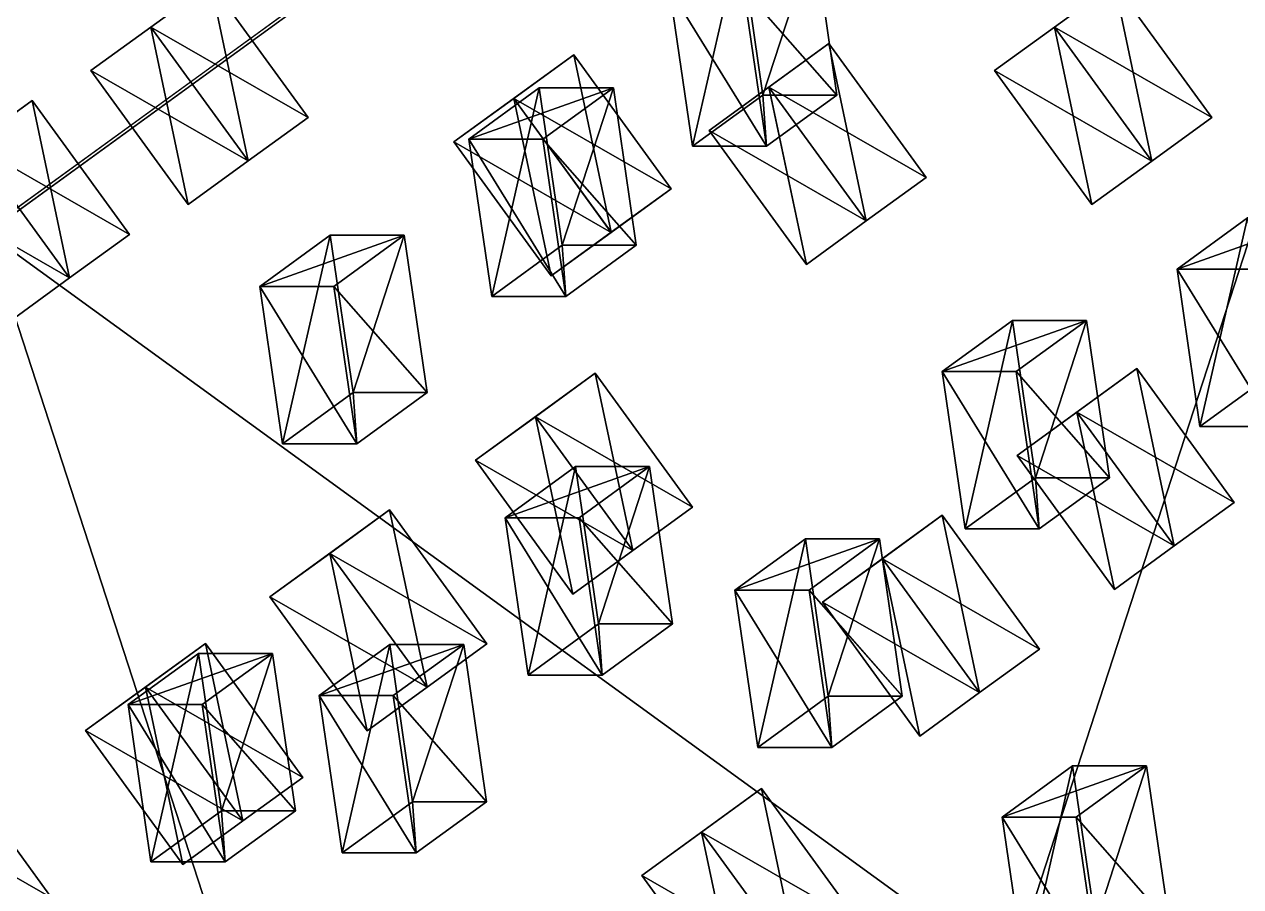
# Model space of a CAD drawing. Header units: metres. Extents: x -324 to 324, y -310 to 311.
# Drawn here: x 164.2 to 237.7, y 78.1 to 130.2 of the extents above; entities that cross this region are included whole.
import ezdxf

# ---------------------------------------------------------------- set-up
doc = ezdxf.new("R2010")
doc.units = ezdxf.units.M

msp = doc.modelspace()

# ---------------------------------------------------------------- linework, layer by layer
for p, q in [((161.85379, 117.71219, -738.10077), (261.85678, 190.37573, -938.09595)), ((261.97623, 190.21135, -938.0959), (161.96648, 117.557076, -738.10077))]:
    msp.add_line(p, q)
for points in [[(-61.753036, 190.3664, -738.10077), (161.85379, 117.71219, -738.10077), (261.85678, 190.37573, -938.09595), (261.85687, 190.37584, -938.0958)], [(261.94806, 190.31651, -938.3003), (200.13191, 0.09591675, -1261.8993), (61.935257, 190.3072, -1261.8992), (61.935356, 190.30731, -1261.899)], [(261.94806, 190.31651, -938.3003), (323.74664, 0.10166931, -1061.9042), (200.13191, 0.09591675, -1261.8993), (200.13202, 0.09601675, -1261.8992)], [(61.803394, -190.21127, -1262), (61.803425, 190.21133, -1262), (200, 2.2904767e-05, -1262), (200.0001, 0.00012290476, -1261.9999)], [(161.96648, 117.557076, -738.10077), (323.78568, 7.632487e-05, -1061.6997), (261.97623, 190.21135, -938.0959), (261.97632, 190.21146, -938.09576)], [(238.22061, 138.83531, -1045.0254), (234.60222, 136.2064, -1053.9695), (240.48007, 128.11623, -1053.9695), (240.48018, 128.11633, -1053.9694)], [(244.09802, 130.74483, -1056.2058), (240.48007, 128.11623, -1053.9695), (234.60222, 136.2064, -1053.9695), (234.60233, 136.20651, -1053.9694)], [(204.55112, 122.81021, -815.4342), (203.16902, 132.32077, -812.6703), (207.42268, 135.41095, -821.17664), (207.42279, 135.41106, -821.1765)], [(207.42268, 135.41095, -821.17664), (208.8048, 125.90038, -823.9405), (204.55112, 122.81021, -815.4342), (204.55122, 122.81031, -815.4341)], [(208.8048, 125.90038, -823.9405), (207.42268, 135.41095, -821.17664), (211.89471, 135.41095, -818.9403), (211.89482, 135.41106, -818.9402)], [(213.27681, 125.90038, -821.7042), (211.89471, 135.41095, -818.9403), (207.64104, 132.32077, -810.434), (207.64114, 132.32088, -810.4339)], [(211.89471, 135.41095, -818.9403), (213.27681, 125.90038, -821.7042), (208.8048, 125.90038, -823.9405), (208.8049, 125.90048, -823.94037)], [(168.21559, 127.377686, -1171.7496), (171.83398, 130.00659, -1162.8055), (175.45193, 132.6352, -1165.0419), (175.45204, 132.6353, -1165.0417)], [(175.45193, 132.6352, -1165.0419), (171.83354, 130.00627, -1173.986), (168.21559, 127.377686, -1171.7496), (168.2157, 127.377785, -1171.7495)], [(171.83354, 130.00627, -1173.986), (175.45193, 132.6352, -1165.0419), (181.32979, 124.54501, -1165.0419), (181.3299, 124.54511, -1165.0417)], [(175.45193, 132.6352, -1165.0419), (171.83398, 130.00659, -1162.8055), (177.71184, 121.91643, -1162.8055), (177.71194, 121.91653, -1162.8054)], [(177.71184, 121.91643, -1162.8055), (181.32979, 124.54501, -1165.0419), (175.45193, 132.6352, -1165.0419), (175.45204, 132.6353, -1165.0417)], [(209.02315, 122.81021, -813.1979), (207.64104, 132.32077, -810.434), (203.16902, 132.32077, -812.6703), (203.16913, 132.32088, -812.67017)], [(203.16902, 132.32077, -812.6703), (204.55112, 122.81021, -815.4342), (209.02315, 122.81021, -813.1979), (209.02325, 122.81031, -813.19775)], [(207.64104, 132.32077, -810.434), (209.02315, 122.81021, -813.1979), (213.27681, 125.90038, -821.7042), (213.27692, 125.90048, -821.7041)], [(222.7971, 127.37485, -1083.4491), (226.4155, 130.00375, -1074.505), (230.03345, 132.63235, -1076.7413), (230.03355, 132.63246, -1076.7412)], [(230.03345, 132.63235, -1076.7413), (226.41505, 130.00343, -1085.6854), (222.7971, 127.37485, -1083.4491), (222.79721, 127.37495, -1083.449)], [(226.41505, 130.00343, -1085.6854), (230.03345, 132.63235, -1076.7413), (235.9113, 124.542175, -1076.7413), (235.9114, 124.542274, -1076.7412)], [(230.03345, 132.63235, -1076.7413), (226.4155, 130.00375, -1074.505), (232.29335, 121.91359, -1074.505), (232.29346, 121.91369, -1074.5049)], [(232.29335, 121.91359, -1074.505), (235.9113, 124.542175, -1076.7413), (230.03345, 132.63235, -1076.7413), (230.03355, 132.63246, -1076.7412)], [(171.83398, 130.00659, -1162.8055), (168.21559, 127.377686, -1171.7496), (174.09344, 119.28751, -1171.7496), (174.09355, 119.28761, -1171.7495)], [(168.21559, 127.377686, -1171.7496), (171.83354, 130.00627, -1173.986), (177.7114, 121.91611, -1173.986), (177.7115, 121.91621, -1173.9858)], [(181.32979, 124.54501, -1165.0419), (177.7114, 121.91611, -1173.986), (171.83354, 130.00627, -1173.986), (171.83365, 130.00638, -1173.9858)], [(174.09344, 119.28751, -1171.7496), (177.71184, 121.91643, -1162.8055), (171.83398, 130.00659, -1162.8055), (171.83409, 130.0067, -1162.8054)], [(226.4155, 130.00375, -1074.505), (222.7971, 127.37485, -1083.4491), (228.67496, 119.284676, -1083.4491), (228.67506, 119.284775, -1083.449)], [(222.7971, 127.37485, -1083.4491), (226.41505, 130.00343, -1085.6854), (232.29291, 121.91327, -1085.6854), (232.29301, 121.91337, -1085.6853)], [(235.9113, 124.542175, -1076.7413), (232.29291, 121.91327, -1085.6854), (226.41505, 130.00343, -1085.6854), (226.41516, 130.00354, -1085.6853)], [(228.67496, 119.284676, -1083.4491), (232.29335, 121.91359, -1074.505), (226.4155, 130.00375, -1074.505), (226.4156, 130.00386, -1074.5049)], [(205.55214, 123.757706, -1115.6002), (209.17053, 126.38661, -1106.6561), (212.78848, 129.01521, -1108.8925), (212.78859, 129.01532, -1108.8923)], [(212.78848, 129.01521, -1108.8925), (209.17009, 126.38629, -1117.8365), (205.55214, 123.757706, -1115.6002), (205.55225, 123.757805, -1115.6001)], [(209.17009, 126.38629, -1117.8365), (212.78848, 129.01521, -1108.8925), (218.66634, 120.92503, -1108.8925), (218.66644, 120.92513, -1108.8923)], [(212.78848, 129.01521, -1108.8925), (209.17053, 126.38661, -1106.6561), (215.04839, 118.29645, -1106.6561), (215.0485, 118.29655, -1106.656)], [(215.04839, 118.29645, -1106.6561), (218.66634, 120.92503, -1108.8925), (212.78848, 129.01521, -1108.8925), (212.78859, 129.01532, -1108.8923)], [(190.14064, 123.06409, -1141.3489), (193.75903, 125.69299, -1132.4048), (197.37698, 128.3216, -1134.6411), (197.37709, 128.3217, -1134.641)], [(197.37698, 128.3216, -1134.6411), (193.75859, 125.69267, -1143.5852), (190.14064, 123.06409, -1141.3489), (190.14075, 123.064186, -1141.3488)], [(193.75859, 125.69267, -1143.5852), (197.37698, 128.3216, -1134.6411), (203.25484, 120.231415, -1134.6411), (203.25494, 120.231514, -1134.641)], [(197.37698, 128.3216, -1134.6411), (193.75903, 125.69299, -1132.4048), (199.63689, 117.60283, -1132.4048), (199.637, 117.60293, -1132.4047)], [(199.63689, 117.60283, -1132.4048), (203.25484, 120.231415, -1134.6411), (197.37698, 128.3216, -1134.6411), (197.37709, 128.3217, -1134.641)], [(177.7114, 121.91611, -1173.986), (174.09344, 119.28751, -1171.7496), (168.21559, 127.377686, -1171.7496), (168.2157, 127.377785, -1171.7495)], [(232.29291, 121.91327, -1085.6854), (228.67496, 119.284676, -1083.4491), (222.7971, 127.37485, -1083.4491), (222.79721, 127.37495, -1083.449)], [(209.17053, 126.38661, -1106.6561), (205.55214, 123.757706, -1115.6002), (211.43, 115.667534, -1115.6002), (211.4301, 115.66763, -1115.6001)], [(205.55214, 123.757706, -1115.6002), (209.17009, 126.38629, -1117.8365), (215.04794, 118.29613, -1117.8365), (215.04805, 118.29623, -1117.8364)], [(218.66634, 120.92503, -1108.8925), (215.04794, 118.29613, -1117.8365), (209.17009, 126.38629, -1117.8365), (209.1702, 126.38639, -1117.8364)], [(211.43, 115.667534, -1115.6002), (215.04839, 118.29645, -1106.6561), (209.17053, 126.38661, -1106.6561), (209.17064, 126.38671, -1106.656)], [(193.75903, 125.69299, -1132.4048), (190.14064, 123.06409, -1141.3489), (196.0185, 114.973915, -1141.3489), (196.0186, 114.974014, -1141.3488)], [(190.14064, 123.06409, -1141.3489), (193.75859, 125.69267, -1143.5852), (199.63644, 117.60251, -1143.5852), (199.63655, 117.60261, -1143.5851)], [(192.42865, 113.73285, -791.19226), (191.04655, 123.243416, -788.42834), (195.30022, 126.33359, -796.9347), (195.30032, 126.33369, -796.9346)], [(191.04655, 123.243416, -788.42834), (195.51857, 123.243416, -786.1921), (199.77225, 126.33359, -794.69836), (199.77235, 126.33369, -794.69824)], [(199.77225, 126.33359, -794.69836), (195.30022, 126.33359, -796.9347), (191.04655, 123.243416, -788.42834), (191.04666, 123.243515, -788.4282)], [(195.30022, 126.33359, -796.9347), (196.68233, 116.82302, -799.69855), (192.42865, 113.73285, -791.19226), (192.42876, 113.73295, -791.19214)], [(203.25484, 120.231415, -1134.6411), (199.63644, 117.60251, -1143.5852), (193.75859, 125.69267, -1143.5852), (193.7587, 125.69277, -1143.5851)], [(196.0185, 114.973915, -1141.3489), (199.63689, 117.60283, -1132.4048), (193.75903, 125.69299, -1132.4048), (193.75914, 125.69309, -1132.4047)], [(196.68233, 116.82302, -799.69855), (195.30022, 126.33359, -796.9347), (199.77225, 126.33359, -794.69836), (199.77235, 126.33369, -794.69824)], [(201.15434, 116.82302, -797.4623), (199.77225, 126.33359, -794.69836), (195.51857, 123.243416, -786.1921), (195.51868, 123.243515, -786.19196)], [(199.77225, 126.33359, -794.69836), (201.15434, 116.82302, -797.4623), (196.68233, 116.82302, -799.69855), (196.68243, 116.82312, -799.6984)], [(209.02315, 122.81021, -813.1979), (204.55112, 122.81021, -815.4342), (208.8048, 125.90038, -823.9405), (208.8049, 125.90048, -823.94037)], [(208.8048, 125.90038, -823.9405), (213.27681, 125.90038, -821.7042), (209.02315, 122.81021, -813.1979), (209.02325, 122.81031, -813.19775)], [(157.43553, 120.30941, -1197.4983), (161.05392, 122.93832, -1188.5542), (164.67188, 125.56691, -1190.7905), (164.67198, 125.56701, -1190.7904)], [(164.67188, 125.56691, -1190.7905), (161.05348, 122.937996, -1199.7346), (157.43553, 120.30941, -1197.4983), (157.43564, 120.30951, -1197.4982)], [(161.05348, 122.937996, -1199.7346), (164.67188, 125.56691, -1190.7905), (170.54973, 117.47674, -1190.7905), (170.54984, 117.47684, -1190.7904)], [(164.67188, 125.56691, -1190.7905), (161.05392, 122.93832, -1188.5542), (166.93178, 114.84815, -1188.5542), (166.93188, 114.84825, -1188.5541)], [(166.93178, 114.84815, -1188.5542), (170.54973, 117.47674, -1190.7905), (164.67188, 125.56691, -1190.7905), (164.67198, 125.56701, -1190.7904)], [(177.7114, 121.91611, -1173.986), (181.32979, 124.54501, -1165.0419), (177.71184, 121.91643, -1162.8055), (177.71194, 121.91653, -1162.8054)], [(232.29291, 121.91327, -1085.6854), (235.9113, 124.542175, -1076.7413), (232.29335, 121.91359, -1074.505), (232.29346, 121.91369, -1074.5049)], [(215.04794, 118.29613, -1117.8365), (211.43, 115.667534, -1115.6002), (205.55214, 123.757706, -1115.6002), (205.55225, 123.757805, -1115.6001)], [(157.43553, 120.30941, -1197.4983), (161.05348, 122.937996, -1199.7346), (166.93134, 114.84783, -1199.7346), (166.93144, 114.84793, -1199.7345)], [(170.54973, 117.47674, -1190.7905), (166.93134, 114.84783, -1199.7346), (161.05348, 122.937996, -1199.7346), (161.05359, 122.938095, -1199.7345)], [(163.31339, 112.21924, -1197.4983), (166.93178, 114.84815, -1188.5542), (161.05392, 122.93832, -1188.5542), (161.05403, 122.938416, -1188.5541)], [(199.63644, 117.60251, -1143.5852), (196.0185, 114.973915, -1141.3489), (190.14064, 123.06409, -1141.3489), (190.14075, 123.064186, -1141.3488)], [(196.90068, 113.73285, -788.95593), (195.51857, 123.243416, -786.1921), (191.04655, 123.243416, -788.42834), (191.04666, 123.243515, -788.4282)], [(191.04655, 123.243416, -788.42834), (192.42865, 113.73285, -791.19226), (196.90068, 113.73285, -788.95593), (196.90079, 113.73295, -788.9558)], [(195.51857, 123.243416, -786.1921), (196.90068, 113.73285, -788.95593), (201.15434, 116.82302, -797.4623), (201.15445, 116.82312, -797.46216)], [(177.71184, 121.91643, -1162.8055), (174.09344, 119.28751, -1171.7496), (177.7114, 121.91611, -1173.986), (177.7115, 121.91621, -1173.9858)], [(232.29335, 121.91359, -1074.505), (228.67496, 119.284676, -1083.4491), (232.29291, 121.91327, -1085.6854), (232.29301, 121.91337, -1085.6853)], [(215.04794, 118.29613, -1117.8365), (218.66634, 120.92503, -1108.8925), (215.04839, 118.29645, -1106.6561), (215.0485, 118.29655, -1106.656)], [(166.93134, 114.84783, -1199.7346), (163.31339, 112.21924, -1197.4983), (157.43553, 120.30941, -1197.4983), (157.43564, 120.30951, -1197.4982)], [(199.63644, 117.60251, -1143.5852), (203.25484, 120.231415, -1134.6411), (199.63689, 117.60283, -1132.4048), (199.637, 117.60293, -1132.4047)], [(215.04839, 118.29645, -1106.6561), (211.43, 115.667534, -1115.6002), (215.04794, 118.29613, -1117.8365), (215.04805, 118.29623, -1117.8364)], [(235.20346, 105.87348, -876.73145), (233.82137, 115.38405, -873.9675), (238.07503, 118.47422, -882.4739), (238.07513, 118.47432, -882.47375)], [(233.82137, 115.38405, -873.9675), (238.29338, 115.38405, -871.73126), (242.54706, 118.47422, -880.23755), (242.54716, 118.47432, -880.2374)], [(242.54706, 118.47422, -880.23755), (238.07503, 118.47422, -882.4739), (233.82137, 115.38405, -873.9675), (233.82147, 115.38415, -873.9674)], [(238.07503, 118.47422, -882.4739), (239.45714, 108.96365, -885.23773), (235.20346, 105.87348, -876.73145), (235.20357, 105.87358, -876.7313)], [(161.96648, 117.557076, -738.10077), (161.96652, -117.55703, -738.10077), (261.9763, -190.21126, -938.09595), (261.97638, -190.21115, -938.0958)], [(161.96648, 117.557076, -738.10077), (261.9763, -190.21126, -938.09595), (323.78568, 7.632487e-05, -1061.6997), (323.78577, 0.00017632486, -1061.6996)], [(199.63689, 117.60283, -1132.4048), (196.0185, 114.973915, -1141.3489), (199.63644, 117.60251, -1143.5852), (199.63655, 117.60261, -1143.5851)], [(166.93134, 114.84783, -1199.7346), (170.54973, 117.47674, -1190.7905), (166.93178, 114.84815, -1188.5542), (166.93188, 114.84825, -1188.5541)], [(179.79689, 104.82696, -765.9318), (178.4148, 114.337524, -763.1679), (182.66846, 117.4277, -771.67426), (182.66856, 117.427795, -771.67413)], [(178.4148, 114.337524, -763.1679), (182.88681, 114.337524, -760.93164), (187.14049, 117.4277, -769.4379), (187.1406, 117.427795, -769.4378)], [(187.14049, 117.4277, -769.4379), (182.66846, 117.4277, -771.67426), (178.4148, 114.337524, -763.1679), (178.4149, 114.33762, -763.1678)], [(182.66846, 117.4277, -771.67426), (184.05057, 107.91713, -774.4381), (179.79689, 104.82696, -765.9318), (179.797, 104.82706, -765.9317)], [(184.05057, 107.91713, -774.4381), (182.66846, 117.4277, -771.67426), (187.14049, 117.4277, -769.4379), (187.1406, 117.427795, -769.4378)], [(188.52258, 107.91713, -772.20184), (187.14049, 117.4277, -769.4379), (182.88681, 114.337524, -760.93164), (182.88692, 114.33762, -760.9315)], [(187.14049, 117.4277, -769.4379), (188.52258, 107.91713, -772.20184), (184.05057, 107.91713, -774.4381), (184.05067, 107.91723, -774.438)], [(196.90068, 113.73285, -788.95593), (192.42865, 113.73285, -791.19226), (196.68233, 116.82302, -799.69855), (196.68243, 116.82312, -799.6984)], [(196.68233, 116.82302, -799.69855), (201.15434, 116.82302, -797.4623), (196.90068, 113.73285, -788.95593), (196.90079, 113.73295, -788.9558)], [(239.67549, 105.87348, -874.4951), (238.29338, 115.38405, -871.73126), (233.82137, 115.38405, -873.9675), (233.82147, 115.38415, -873.9674)], [(233.82137, 115.38405, -873.9675), (235.20346, 105.87348, -876.73145), (239.67549, 105.87348, -874.4951), (239.6756, 105.87358, -874.495)], [(166.93178, 114.84815, -1188.5542), (163.31339, 112.21924, -1197.4983), (166.93134, 114.84783, -1199.7346), (166.93144, 114.84793, -1199.7345)], [(184.26892, 104.82696, -763.6955), (182.88681, 114.337524, -760.93164), (178.4148, 114.337524, -763.1679), (178.4149, 114.33762, -763.1678)], [(178.4148, 114.337524, -763.1679), (179.79689, 104.82696, -765.9318), (184.26892, 104.82696, -763.6955), (184.26903, 104.82706, -763.6954)], [(182.88681, 114.337524, -760.93164), (184.26892, 104.82696, -763.6955), (188.52258, 107.91713, -772.20184), (188.52269, 107.91723, -772.2017)], [(221.01482, 99.68127, -848.3576), (219.63272, 109.19183, -845.5937), (223.88638, 112.282005, -854.10004), (223.88649, 112.282104, -854.0999)], [(219.63272, 109.19183, -845.5937), (224.10474, 109.19183, -843.3574), (228.35841, 112.282005, -851.8637), (228.35852, 112.282104, -851.8636)], [(228.35841, 112.282005, -851.8637), (223.88638, 112.282005, -854.10004), (219.63272, 109.19183, -845.5937), (219.63283, 109.19193, -845.59357)], [(223.88638, 112.282005, -854.10004), (225.2685, 102.77144, -856.8639), (221.01482, 99.68127, -848.3576), (221.01492, 99.681366, -848.3575)], [(225.2685, 102.77144, -856.8639), (223.88638, 112.282005, -854.10004), (228.35841, 112.282005, -851.8637), (228.35852, 112.282104, -851.8636)], [(229.74051, 102.77144, -854.6276), (228.35841, 112.282005, -851.8637), (224.10474, 109.19183, -843.3574), (224.10484, 109.19193, -843.3573)], [(228.35841, 112.282005, -851.8637), (229.74051, 102.77144, -854.6276), (225.2685, 102.77144, -856.8639), (225.2686, 102.77154, -856.8638)], [(191.4441, 103.83167, -1161.8463), (195.0625, 106.46058, -1152.9022), (198.68045, 109.08917, -1155.1385), (198.68056, 109.08927, -1155.1384)], [(198.68045, 109.08917, -1155.1385), (195.06206, 106.46026, -1164.0826), (191.4441, 103.83167, -1161.8463), (191.44421, 103.83177, -1161.8462)], [(195.06206, 106.46026, -1164.0826), (198.68045, 109.08917, -1155.1385), (204.5583, 100.999, -1155.1385), (204.55841, 100.9991, -1155.1384)], [(198.68045, 109.08917, -1155.1385), (195.0625, 106.46058, -1152.9022), (200.94035, 98.370415, -1152.9022), (200.94046, 98.370514, -1152.9021)], [(200.94035, 98.370415, -1152.9022), (204.5583, 100.999, -1155.1385), (198.68045, 109.08917, -1155.1385), (198.68056, 109.08927, -1155.1384)], [(225.48685, 99.68127, -846.1213), (224.10474, 109.19183, -843.3574), (219.63272, 109.19183, -845.5937), (219.63283, 109.19193, -845.59357)], [(219.63272, 109.19183, -845.5937), (221.01482, 99.68127, -848.3576), (225.48685, 99.68127, -846.1213), (225.48695, 99.681366, -846.12115)], [(224.10474, 109.19183, -843.3574), (225.48685, 99.68127, -846.1213), (229.74051, 102.77144, -854.6276), (229.74062, 102.77154, -854.6275)], [(224.15578, 104.10849, -1108.5989), (227.77417, 106.7374, -1099.6548), (231.39212, 109.36599, -1101.8911), (231.39223, 109.36609, -1101.891)], [(231.39212, 109.36599, -1101.8911), (227.77373, 106.737076, -1110.8352), (224.15578, 104.10849, -1108.5989), (224.15588, 104.10859, -1108.5988)], [(227.77373, 106.737076, -1110.8352), (231.39212, 109.36599, -1101.8911), (237.26997, 101.27582, -1101.8911), (237.27008, 101.27592, -1101.891)], [(231.39212, 109.36599, -1101.8911), (227.77417, 106.7374, -1099.6548), (233.65202, 98.64723, -1099.6548), (233.65213, 98.64733, -1099.6547)], [(233.65202, 98.64723, -1099.6548), (237.26997, 101.27582, -1101.8911), (231.39212, 109.36599, -1101.8911), (231.39223, 109.36609, -1101.891)], [(239.67549, 105.87348, -874.4951), (235.20346, 105.87348, -876.73145), (239.45714, 108.96365, -885.23773), (239.45724, 108.96375, -885.2376)], [(184.26892, 104.82696, -763.6955), (179.79689, 104.82696, -765.9318), (184.05057, 107.91713, -774.4381), (184.05067, 107.91723, -774.438)], [(184.05057, 107.91713, -774.4381), (188.52258, 107.91713, -772.20184), (184.26892, 104.82696, -763.6955), (184.26903, 104.82706, -763.6954)], [(227.77417, 106.7374, -1099.6548), (224.15578, 104.10849, -1108.5989), (230.03363, 96.01832, -1108.5989), (230.03374, 96.01842, -1108.5988)], [(224.15578, 104.10849, -1108.5989), (227.77373, 106.737076, -1110.8352), (233.65158, 98.64691, -1110.8352), (233.65169, 98.64701, -1110.8351)], [(237.26997, 101.27582, -1101.8911), (233.65158, 98.64691, -1110.8352), (227.77373, 106.737076, -1110.8352), (227.77383, 106.737175, -1110.8351)], [(230.03363, 96.01832, -1108.5989), (233.65202, 98.64723, -1099.6548), (227.77417, 106.7374, -1099.6548), (227.77428, 106.737495, -1099.6547)], [(195.0625, 106.46058, -1152.9022), (191.4441, 103.83167, -1161.8463), (197.32196, 95.7415, -1161.8463), (197.32207, 95.7416, -1161.8462)], [(191.4441, 103.83167, -1161.8463), (195.06206, 106.46026, -1164.0826), (200.93991, 98.370094, -1164.0826), (200.94002, 98.37019, -1164.0825)], [(204.5583, 100.999, -1155.1385), (200.93991, 98.370094, -1164.0826), (195.06206, 106.46026, -1164.0826), (195.06216, 106.46036, -1164.0825)], [(197.32196, 95.7415, -1161.8463), (200.94035, 98.370415, -1152.9022), (195.0625, 106.46058, -1152.9022), (195.0626, 106.46068, -1152.9021)], [(200.93991, 98.370094, -1164.0826), (197.32196, 95.7415, -1161.8463), (191.4441, 103.83167, -1161.8463), (191.44421, 103.83177, -1161.8462)], [(233.65158, 98.64691, -1110.8352), (230.03363, 96.01832, -1108.5989), (224.15578, 104.10849, -1108.5989), (224.15588, 104.10859, -1108.5988)], [(194.61632, 90.84617, -795.567), (193.23422, 100.356735, -792.8031), (197.48788, 103.44691, -801.30945), (197.48799, 103.44701, -801.3093)], [(193.23422, 100.356735, -792.8031), (197.70624, 100.356735, -790.56683), (201.95992, 103.44691, -799.0731), (201.96002, 103.44701, -799.073)], [(201.95992, 103.44691, -799.0731), (197.48788, 103.44691, -801.30945), (193.23422, 100.356735, -792.8031), (193.23433, 100.356834, -792.803)], [(197.48788, 103.44691, -801.30945), (198.87, 93.93634, -804.0733), (194.61632, 90.84617, -795.567), (194.61642, 90.84627, -795.5669)], [(198.87, 93.93634, -804.0733), (197.48788, 103.44691, -801.30945), (201.95992, 103.44691, -799.0731), (201.96002, 103.44701, -799.073)], [(203.34201, 93.93634, -801.83704), (201.95992, 103.44691, -799.0731), (197.70624, 100.356735, -790.56683), (197.70634, 100.356834, -790.5667)], [(201.95992, 103.44691, -799.0731), (203.34201, 93.93634, -801.83704), (198.87, 93.93634, -804.0733), (198.8701, 93.93644, -804.0732)], [(225.48685, 99.68127, -846.1213), (221.01482, 99.68127, -848.3576), (225.2685, 102.77144, -856.8639), (225.2686, 102.77154, -856.8638)], [(225.2685, 102.77144, -856.8639), (229.74051, 102.77144, -854.6276), (225.48685, 99.68127, -846.1213), (225.48695, 99.681366, -846.12115)], [(179.0242, 95.571976, -1191.6484), (182.6426, 98.20088, -1182.7043), (186.26054, 100.829475, -1184.9407), (186.26065, 100.829575, -1184.9406)], [(186.26054, 100.829475, -1184.9407), (182.64215, 98.20056, -1193.8848), (179.0242, 95.571976, -1191.6484), (179.0243, 95.572075, -1191.6483)], [(182.64215, 98.20056, -1193.8848), (186.26054, 100.829475, -1184.9407), (192.1384, 92.7393, -1184.9407), (192.1385, 92.7394, -1184.9406)], [(186.26054, 100.829475, -1184.9407), (182.6426, 98.20088, -1182.7043), (188.52045, 90.11072, -1182.7043), (188.52055, 90.11082, -1182.7042)], [(188.52045, 90.11072, -1182.7043), (192.1384, 92.7393, -1184.9407), (186.26054, 100.829475, -1184.9407), (186.26065, 100.829575, -1184.9406)], [(200.93991, 98.370094, -1164.0826), (204.5583, 100.999, -1155.1385), (200.94035, 98.370415, -1152.9022), (200.94046, 98.370514, -1152.9021)], [(233.65158, 98.64691, -1110.8352), (237.26997, 101.27582, -1101.8911), (233.65202, 98.64723, -1099.6548), (233.65213, 98.64733, -1099.6547)], [(199.08835, 90.84617, -793.3307), (197.70624, 100.356735, -790.56683), (193.23422, 100.356735, -792.8031), (193.23433, 100.356834, -792.803)], [(193.23422, 100.356735, -792.8031), (194.61632, 90.84617, -795.567), (199.08835, 90.84617, -793.3307), (199.08846, 90.84627, -793.33057)], [(197.70624, 100.356735, -790.56683), (199.08835, 90.84617, -793.3307), (203.34201, 93.93634, -801.83704), (203.34212, 93.93644, -801.8369)], [(212.39958, 95.24881, -1138.0323), (216.01797, 97.877716, -1129.0883), (219.63593, 100.50631, -1131.3246), (219.63603, 100.50641, -1131.3245)], [(219.63593, 100.50631, -1131.3246), (216.01753, 97.877396, -1140.2687), (212.39958, 95.24881, -1138.0323), (212.39969, 95.24891, -1138.0322)], [(216.01753, 97.877396, -1140.2687), (219.63593, 100.50631, -1131.3246), (225.51378, 92.41614, -1131.3246), (225.51389, 92.41624, -1131.3245)], [(219.63593, 100.50631, -1131.3246), (216.01797, 97.877716, -1129.0883), (221.89583, 89.78755, -1129.0883), (221.89594, 89.78765, -1129.0881)], [(221.89583, 89.78755, -1129.0883), (225.51378, 92.41614, -1131.3246), (219.63593, 100.50631, -1131.3246), (219.63603, 100.50641, -1131.3245)], [(208.49957, 86.47385, -823.33014), (207.11748, 95.98441, -820.5662), (211.37114, 99.074585, -829.0726), (211.37125, 99.074684, -829.07245)], [(207.11748, 95.98441, -820.5662), (211.5895, 95.98441, -818.32996), (215.84317, 99.074585, -826.83624), (215.84328, 99.074684, -826.8361)], [(215.84317, 99.074585, -826.83624), (211.37114, 99.074585, -829.0726), (207.11748, 95.98441, -820.5662), (207.11758, 95.98451, -820.5661)], [(211.37114, 99.074585, -829.0726), (212.75325, 89.56402, -831.8364), (208.49957, 86.47385, -823.33014), (208.49968, 86.473946, -823.33)], [(212.75325, 89.56402, -831.8364), (211.37114, 99.074585, -829.0726), (215.84317, 99.074585, -826.83624), (215.84328, 99.074684, -826.8361)], [(217.22527, 89.56402, -829.60016), (215.84317, 99.074585, -826.83624), (211.5895, 95.98441, -818.32996), (211.5896, 95.98451, -818.32983)], [(215.84317, 99.074585, -826.83624), (217.22527, 89.56402, -829.60016), (212.75325, 89.56402, -831.8364), (212.75336, 89.56412, -831.8363)], [(233.65202, 98.64723, -1099.6548), (230.03363, 96.01832, -1108.5989), (233.65158, 98.64691, -1110.8352), (233.65169, 98.64701, -1110.8351)], [(182.6426, 98.20088, -1182.7043), (179.0242, 95.571976, -1191.6484), (184.90205, 87.481804, -1191.6484), (184.90216, 87.4819, -1191.6483)], [(179.0242, 95.571976, -1191.6484), (182.64215, 98.20056, -1193.8848), (188.52, 90.1104, -1193.8848), (188.52011, 90.1105, -1193.8846)], [(192.1384, 92.7393, -1184.9407), (188.52, 90.1104, -1193.8848), (182.64215, 98.20056, -1193.8848), (182.64226, 98.20066, -1193.8846)], [(184.90205, 87.481804, -1191.6484), (188.52045, 90.11072, -1182.7043), (182.6426, 98.20088, -1182.7043), (182.6427, 98.20098, -1182.7042)], [(200.94035, 98.370415, -1152.9022), (197.32196, 95.7415, -1161.8463), (200.93991, 98.370094, -1164.0826), (200.94002, 98.37019, -1164.0825)], [(216.01797, 97.877716, -1129.0883), (212.39958, 95.24881, -1138.0323), (218.27744, 87.15864, -1138.0323), (218.27754, 87.15874, -1138.0322)], [(212.39958, 95.24881, -1138.0323), (216.01753, 97.877396, -1140.2687), (221.89539, 89.78723, -1140.2687), (221.8955, 89.78733, -1140.2686)], [(225.51378, 92.41614, -1131.3246), (221.89539, 89.78723, -1140.2687), (216.01753, 97.877396, -1140.2687), (216.01764, 97.877495, -1140.2686)], [(218.27744, 87.15864, -1138.0323), (221.89583, 89.78755, -1129.0883), (216.01797, 97.877716, -1129.0883), (216.01808, 97.877815, -1129.0881)], [(188.52, 90.1104, -1193.8848), (184.90205, 87.481804, -1191.6484), (179.0242, 95.571976, -1191.6484), (179.0243, 95.572075, -1191.6483)], [(212.9716, 86.47385, -821.0938), (211.5895, 95.98441, -818.32996), (207.11748, 95.98441, -820.5662), (207.11758, 95.98451, -820.5661)], [(207.11748, 95.98441, -820.5662), (208.49957, 86.47385, -823.33014), (212.9716, 86.47385, -821.0938), (212.97171, 86.473946, -821.0937)], [(211.5895, 95.98441, -818.32996), (212.9716, 86.47385, -821.0938), (217.22527, 89.56402, -829.60016), (217.22537, 89.56412, -829.60004)], [(221.89539, 89.78723, -1140.2687), (218.27744, 87.15864, -1138.0323), (212.39958, 95.24881, -1138.0323), (212.39969, 95.24891, -1138.0322)], [(199.08835, 90.84617, -793.3307), (194.61632, 90.84617, -795.567), (198.87, 93.93634, -804.0733), (198.8701, 93.93644, -804.0732)], [(198.87, 93.93634, -804.0733), (203.34201, 93.93634, -801.83704), (199.08835, 90.84617, -793.3307), (199.08846, 90.84627, -793.33057)], [(167.89929, 87.48925, -1219.1473), (171.51768, 90.11816, -1210.2032), (175.13564, 92.74675, -1212.4396), (175.13574, 92.74685, -1212.4395)], [(175.13564, 92.74675, -1212.4396), (171.51724, 90.117836, -1221.3837), (167.89929, 87.48925, -1219.1473), (167.8994, 87.48935, -1219.1472)], [(171.51724, 90.117836, -1221.3837), (175.13564, 92.74675, -1212.4396), (181.01349, 84.65658, -1212.4396), (181.0136, 84.65668, -1212.4395)], [(175.13564, 92.74675, -1212.4396), (171.51768, 90.11816, -1210.2032), (177.39554, 82.02799, -1210.2032), (177.39565, 82.02809, -1210.2031)], [(177.39554, 82.02799, -1210.2032), (181.01349, 84.65658, -1212.4396), (175.13564, 92.74675, -1212.4396), (175.13574, 92.74685, -1212.4395)], [(183.39139, 80.092384, -773.11993), (182.0093, 89.60295, -770.356), (186.26295, 92.69312, -778.86237), (186.26306, 92.69322, -778.86224)], [(182.0093, 89.60295, -770.356), (186.48131, 89.60295, -768.11975), (190.73499, 92.69312, -776.62604), (190.73509, 92.69322, -776.6259)], [(190.73499, 92.69312, -776.62604), (186.26295, 92.69312, -778.86237), (182.0093, 89.60295, -770.356), (182.0094, 89.60305, -770.3559)], [(186.26295, 92.69312, -778.86237), (187.64507, 83.182556, -781.6262), (183.39139, 80.092384, -773.11993), (183.3915, 80.09248, -773.1198)], [(187.64507, 83.182556, -781.6262), (186.26295, 92.69312, -778.86237), (190.73499, 92.69312, -776.62604), (190.73509, 92.69322, -776.6259)], [(192.11708, 83.182556, -779.38995), (190.73499, 92.69312, -776.62604), (186.48131, 89.60295, -768.11975), (186.48141, 89.60305, -768.1196)], [(190.73499, 92.69312, -776.62604), (192.11708, 83.182556, -779.38995), (187.64507, 83.182556, -781.6262), (187.64517, 83.182655, -781.6261)], [(188.52, 90.1104, -1193.8848), (192.1384, 92.7393, -1184.9407), (188.52045, 90.11072, -1182.7043), (188.52055, 90.11082, -1182.7042)], [(171.84424, 79.55548, -750.02844), (170.46214, 89.06605, -747.2645), (174.7158, 92.15622, -755.7709), (174.71591, 92.15632, -755.77075)], [(170.46214, 89.06605, -747.2645), (174.93416, 89.06605, -745.02826), (179.18784, 92.15622, -753.53455), (179.18794, 92.15632, -753.5344)], [(179.18784, 92.15622, -753.53455), (174.7158, 92.15622, -755.7709), (170.46214, 89.06605, -747.2645), (170.46225, 89.06615, -747.2644)], [(174.7158, 92.15622, -755.7709), (176.09792, 82.64565, -758.5347), (171.84424, 79.55548, -750.02844), (171.84435, 79.55558, -750.0283)], [(176.09792, 82.64565, -758.5347), (174.7158, 92.15622, -755.7709), (179.18784, 92.15622, -753.53455), (179.18794, 92.15632, -753.5344)], [(180.56993, 82.64565, -756.29846), (179.18784, 92.15622, -753.53455), (174.93416, 89.06605, -745.02826), (174.93427, 89.06615, -745.02814)], [(179.18784, 92.15622, -753.53455), (180.56993, 82.64565, -756.29846), (176.09792, 82.64565, -758.5347), (176.09802, 82.64575, -758.5346)], [(221.89539, 89.78723, -1140.2687), (225.51378, 92.41614, -1131.3246), (221.89583, 89.78755, -1129.0883), (221.89594, 89.78765, -1129.0881)], [(171.51768, 90.11816, -1210.2032), (167.89929, 87.48925, -1219.1473), (173.77715, 79.39908, -1219.1473), (173.77725, 79.39918, -1219.1472)], [(167.89929, 87.48925, -1219.1473), (171.51724, 90.117836, -1221.3837), (177.3951, 82.02767, -1221.3837), (177.3952, 82.02777, -1221.3835)], [(181.01349, 84.65658, -1212.4396), (177.3951, 82.02767, -1221.3837), (171.51724, 90.117836, -1221.3837), (171.51735, 90.117935, -1221.3835)], [(173.77715, 79.39908, -1219.1473), (177.39554, 82.02799, -1210.2032), (171.51768, 90.11816, -1210.2032), (171.51779, 90.118256, -1210.2031)], [(188.52045, 90.11072, -1182.7043), (184.90205, 87.481804, -1191.6484), (188.52, 90.1104, -1193.8848), (188.52011, 90.1105, -1193.8846)], [(221.89583, 89.78755, -1129.0883), (218.27744, 87.15864, -1138.0323), (221.89539, 89.78723, -1140.2687), (221.8955, 89.78733, -1140.2686)], [(176.31627, 79.55548, -747.7921), (174.93416, 89.06605, -745.02826), (170.46214, 89.06605, -747.2645), (170.46225, 89.06615, -747.2644)], [(170.46214, 89.06605, -747.2645), (171.84424, 79.55548, -750.02844), (176.31627, 79.55548, -747.7921), (176.31638, 79.55558, -747.792)], [(174.93416, 89.06605, -745.02826), (176.31627, 79.55548, -747.7921), (180.56993, 82.64565, -756.29846), (180.57004, 82.64575, -756.29834)], [(187.86342, 80.092384, -770.8836), (186.48131, 89.60295, -768.11975), (182.0093, 89.60295, -770.356), (182.0094, 89.60305, -770.3559)], [(182.0093, 89.60295, -770.356), (183.39139, 80.092384, -773.11993), (187.86342, 80.092384, -770.8836), (187.86353, 80.09248, -770.8835)], [(186.48131, 89.60295, -768.11975), (187.86342, 80.092384, -770.8836), (192.11708, 83.182556, -779.38995), (192.11719, 83.182655, -779.38983)], [(212.9716, 86.47385, -821.0938), (208.49957, 86.47385, -823.33014), (212.75325, 89.56402, -831.8364), (212.75336, 89.56412, -831.8363)], [(212.75325, 89.56402, -831.8364), (217.22527, 89.56402, -829.60016), (212.9716, 86.47385, -821.0938), (212.97171, 86.473946, -821.0937)], [(177.3951, 82.02767, -1221.3837), (173.77715, 79.39908, -1219.1473), (167.89929, 87.48925, -1219.1473), (167.8994, 87.48935, -1219.1472)], [(156.3329, 82.84157, -1254.5022), (159.9513, 85.47048, -1245.5581), (165.82915, 77.38031, -1245.5581), (165.82925, 77.38041, -1245.558)], [(162.2112, 74.751724, -1243.3218), (165.82915, 77.38031, -1245.5581), (159.9513, 85.47048, -1245.5581), (159.9514, 85.47058, -1245.558)], [(224.63828, 72.74754, -855.60364), (223.25618, 82.25811, -852.8397), (227.50984, 85.34828, -861.34607), (227.50995, 85.34838, -861.34595)], [(223.25618, 82.25811, -852.8397), (227.7282, 82.25811, -850.60345), (231.98187, 85.34828, -859.10974), (231.98198, 85.34838, -859.1096)], [(231.98187, 85.34828, -859.10974), (227.50984, 85.34828, -861.34607), (223.25618, 82.25811, -852.8397), (223.25629, 82.25821, -852.8396)], [(227.50984, 85.34828, -861.34607), (228.89195, 75.837715, -864.1099), (224.63828, 72.74754, -855.60364), (224.63838, 72.74764, -855.6035)], [(228.89195, 75.837715, -864.1099), (227.50984, 85.34828, -861.34607), (231.98187, 85.34828, -859.10974), (231.98198, 85.34838, -859.1096)], [(233.36397, 75.837715, -861.87366), (231.98187, 85.34828, -859.10974), (227.7282, 82.25811, -850.60345), (227.7283, 82.25821, -850.60333)], [(231.98187, 85.34828, -859.10974), (233.36397, 75.837715, -861.87366), (228.89195, 75.837715, -864.1099), (228.89206, 75.837814, -864.1098)], [(177.3951, 82.02767, -1221.3837), (181.01349, 84.65658, -1212.4396), (177.39554, 82.02799, -1210.2032), (177.39565, 82.02809, -1210.2031)], [(201.48521, 78.7253, -1175.1122), (205.1036, 81.35421, -1166.1681), (208.72156, 83.9828, -1168.4044), (208.72166, 83.9829, -1168.4043)], [(208.72156, 83.9828, -1168.4044), (205.10316, 81.35389, -1177.3485), (201.48521, 78.7253, -1175.1122), (201.48532, 78.7254, -1175.112)], [(205.10316, 81.35389, -1177.3485), (208.72156, 83.9828, -1168.4044), (214.59941, 75.89263, -1168.4044), (214.59952, 75.89273, -1168.4043)], [(208.72156, 83.9828, -1168.4044), (205.1036, 81.35421, -1166.1681), (210.98146, 73.264046, -1166.1681), (210.98157, 73.264145, -1166.168)], [(210.98146, 73.264046, -1166.1681), (214.59941, 75.89263, -1168.4044), (208.72156, 83.9828, -1168.4044), (208.72166, 83.9829, -1168.4043)], [(187.86342, 80.092384, -770.8836), (183.39139, 80.092384, -773.11993), (187.64507, 83.182556, -781.6262), (187.64517, 83.182655, -781.6261)], [(187.64507, 83.182556, -781.6262), (192.11708, 83.182556, -779.38995), (187.86342, 80.092384, -770.8836), (187.86353, 80.09248, -770.8835)], [(165.82915, 77.38031, -1245.5581), (162.21075, 74.7514, -1254.5022), (156.3329, 82.84157, -1254.5022), (156.33301, 82.84167, -1254.5021)], [(176.31627, 79.55548, -747.7921), (171.84424, 79.55548, -750.02844), (176.09792, 82.64565, -758.5347), (176.09802, 82.64575, -758.5346)], [(176.09792, 82.64565, -758.5347), (180.56993, 82.64565, -756.29846), (176.31627, 79.55548, -747.7921), (176.31638, 79.55558, -747.792)], [(177.39554, 82.02799, -1210.2032), (173.77715, 79.39908, -1219.1473), (177.3951, 82.02767, -1221.3837), (177.3952, 82.02777, -1221.3835)], [(229.1103, 72.74754, -853.3673), (227.7282, 82.25811, -850.60345), (223.25618, 82.25811, -852.8397), (223.25629, 82.25821, -852.8396)], [(223.25618, 82.25811, -852.8397), (224.63828, 72.74754, -855.60364), (229.1103, 72.74754, -853.3673), (229.11041, 72.74764, -853.3672)], [(227.7282, 82.25811, -850.60345), (229.1103, 72.74754, -853.3673), (233.36397, 75.837715, -861.87366), (233.36407, 75.837814, -861.87354)], [(205.1036, 81.35421, -1166.1681), (201.48521, 78.7253, -1175.1122), (207.36307, 70.63513, -1175.1122), (207.36317, 70.63523, -1175.112)], [(201.48521, 78.7253, -1175.1122), (205.10316, 81.35389, -1177.3485), (210.98102, 73.263725, -1177.3485), (210.98112, 73.263824, -1177.3484)], [(214.59941, 75.89263, -1168.4044), (210.98102, 73.263725, -1177.3485), (205.10316, 81.35389, -1177.3485), (205.10327, 81.35399, -1177.3484)], [(207.36307, 70.63513, -1175.1122), (210.98146, 73.264046, -1166.1681), (205.1036, 81.35421, -1166.1681), (205.10371, 81.35431, -1166.168)], [(236.82796, 74.16598, -1123.2926), (240.44635, 76.79488, -1114.3485), (244.0643, 79.42348, -1116.5848), (244.0644, 79.42358, -1116.5847)], [(244.0643, 79.42348, -1116.5848), (240.4459, 76.79456, -1125.5289), (236.82796, 74.16598, -1123.2926), (236.82806, 74.16608, -1123.2925)], [(210.98102, 73.263725, -1177.3485), (207.36307, 70.63513, -1175.1122), (201.48521, 78.7253, -1175.1122), (201.48532, 78.7254, -1175.112)]]:
    msp.add_3dface(points)

doc.saveas('drawing.dxf')
